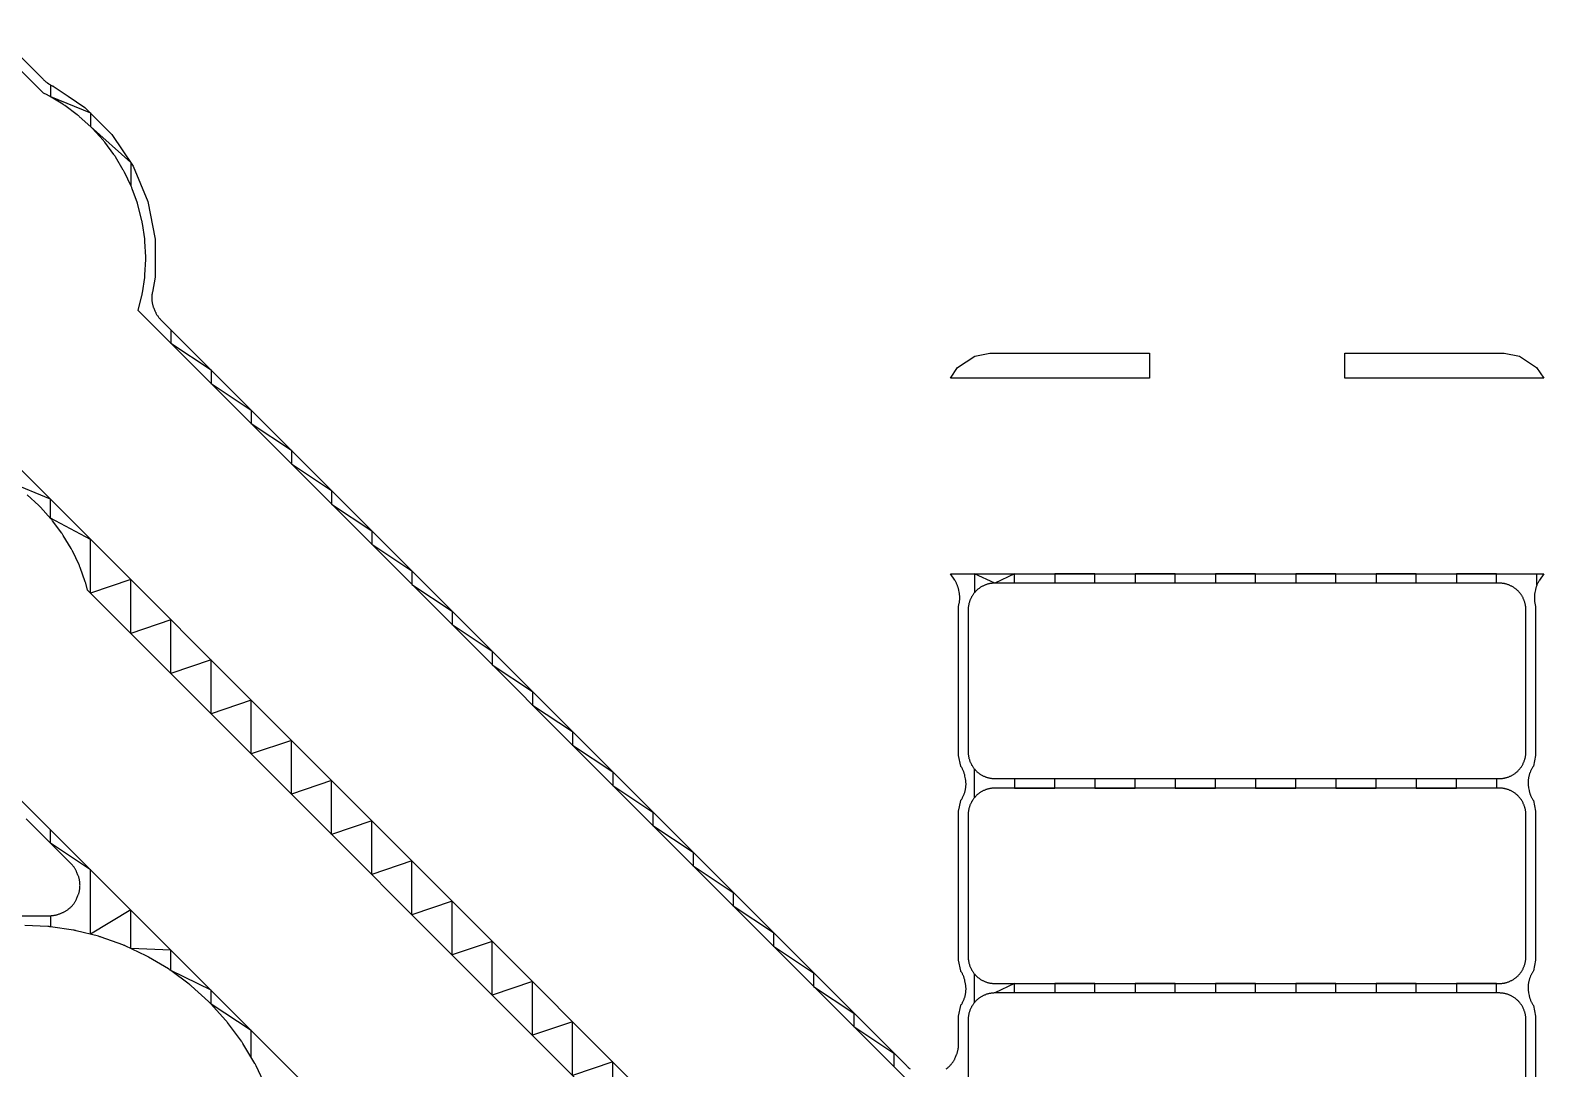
# Model space of a CAD drawing. Header units: metres. Extents: x 141.4 to 191.3, y -114.8 to -61.9.
# Drawn here: x 167.848 to 172.652, y -76.903 to -73.609 of the extents above; entities that cross this region are included whole.
import ezdxf

# ---------------------------------------------------------------- set-up
doc = ezdxf.new("R2010")
doc.units = ezdxf.units.M

msp = doc.modelspace()

# ---------------------------------------------------------------- linework, layer by layer
for points in [[(170.6533, -76.9609), (168.1906, -74.4982), (168.1907, -74.4979), (168.2026, -74.4502), (168.2031, -74.4482), (168.2035, -74.4462), (168.2039, -74.4441), (168.2042, -74.4421), (168.2115, -74.3935), (168.2117, -74.3914), (168.212, -74.3894), (168.2121, -74.3873), (168.2123, -74.3852), (168.2147, -74.3362), (168.2148, -74.3341), (168.2148, -74.332), (168.2148, -74.3299), (168.2147, -74.3278), (168.2123, -74.2788), (168.2121, -74.2767), (168.212, -74.2746), (168.2117, -74.2726), (168.2115, -74.2705), (168.2042, -74.2219), (168.2039, -74.2199), (168.2035, -74.2178), (168.2031, -74.2158), (168.2026, -74.2138), (168.1907, -74.1661), (168.1902, -74.1641), (168.1896, -74.1621), (168.1889, -74.1601), (168.1883, -74.1581), (168.1717, -74.1119), (168.171, -74.11), (168.1702, -74.108), (168.1694, -74.1061), (168.1685, -74.1042), (168.1476, -74.0598), (168.1466, -74.058), (168.1457, -74.0561), (168.1447, -74.0543), (168.1436, -74.0525), (168.1184, -74.0104), (168.1173, -74.0086), (168.1161, -74.0069), (168.115, -74.0051), (168.1137, -74.0034), (168.0845, -73.964), (168.0832, -73.9624), (168.0819, -73.9607), (168.0806, -73.9591), (168.0792, -73.9576), (168.0462, -73.9212), (168.0448, -73.9197), (168.0434, -73.9182), (168.0419, -73.9167), (168.0403, -73.9153), (168.004, -73.8823), (168.0024, -73.8809), (168.0008, -73.8796), (167.9992, -73.8783), (167.9975, -73.877), (167.9581, -73.8478), (167.9564, -73.8466), (167.9547, -73.8454), (167.9529, -73.8442), (167.9512, -73.8432), (167.909, -73.8179), (167.9072, -73.8169), (167.9054, -73.8159), (167.9036, -73.8149), (167.9017, -73.814), (167.89, -73.8084), (167.6908, -73.6093)], [(167.7609, -73.6366), (167.8901, -73.7658), (167.8916, -73.7672), (167.8931, -73.7686), (167.8947, -73.77), (167.8963, -73.7714), (167.8979, -73.7727), (167.8995, -73.7739), (167.9012, -73.7751), (167.903, -73.7763), (167.9067, -73.7788), (167.9084, -73.78), (167.9102, -73.7811), (167.912, -73.7821), (167.9138, -73.7831), (167.9157, -73.7841), (167.9176, -73.785), (167.9195, -73.7858), (167.9211, -73.7865), (167.9688, -73.8184), (168.0219, -73.8539), (168.1076, -73.9396), (168.175, -74.0405), (168.2214, -74.1525), (168.245, -74.2714), (168.245, -74.3926), (168.2357, -74.4396), (168.2353, -74.4417), (168.235, -74.4437), (168.2347, -74.4458), (168.2345, -74.4479), (168.2342, -74.4501), (168.2341, -74.4522), (168.2339, -74.4543), (168.2339, -74.4564), (168.2338, -74.4584), (168.2339, -74.4605), (168.2339, -74.4626), (168.2341, -74.4647), (168.2342, -74.4668), (168.2345, -74.4689), (168.2347, -74.4709), (168.2351, -74.473), (168.2355, -74.475), (168.2359, -74.4771), (168.2364, -74.4791), (168.2369, -74.4811), (168.2375, -74.4831), (168.2381, -74.4851), (168.2388, -74.4871), (168.2395, -74.489), (168.2403, -74.491), (168.2437, -74.4991), (168.2445, -74.501), (168.2454, -74.5029), (168.2463, -74.5048), (168.2472, -74.5066), (168.2482, -74.5085), (168.2493, -74.5103), (168.2504, -74.5121), (168.2515, -74.5138), (168.2527, -74.5155), (168.2539, -74.5172), (168.2552, -74.5189), (168.2565, -74.5205), (168.2578, -74.5221), (168.2592, -74.5237), (168.2606, -74.5252), (168.2621, -74.5267), (170.6298, -76.8944), (170.6313, -76.8958), (170.6328, -76.8972), (170.6343, -76.8986), (170.6359, -76.9), (170.6376, -76.9013), (170.6392, -76.9025), (170.6409, -76.9037)], [(167.912, -73.7821), (167.912, -73.8197), (168.0395, -73.8716), (168.0395, -73.9146), (168.167, -74.0286), (168.167, -74.1011)], [(168.2945, -74.5591), (168.2945, -74.6021), (168.422, -74.6866), (168.422, -74.7296), (168.5495, -74.8141), (168.5495, -74.8571), (168.677, -74.9416), (168.677, -74.9846), (168.8045, -75.0691), (168.8045, -75.1121), (168.932, -75.1966), (168.932, -75.2396), (169.0595, -75.3241), (169.0595, -75.3671), (169.187, -75.4516), (169.187, -75.4946), (169.3145, -75.5791), (169.3145, -75.6221), (169.442, -75.7066), (169.442, -75.7496), (169.5695, -75.8341), (169.5695, -75.8771), (169.697, -75.9616), (169.697, -76.0046), (169.8245, -76.0891), (169.8245, -76.1321), (169.952, -76.2166), (169.952, -76.2596), (170.0795, -76.3441), (170.0795, -76.3871), (170.207, -76.4716), (170.207, -76.5146), (170.3345, -76.5991), (170.3345, -76.6421), (170.462, -76.7266), (170.462, -76.7696), (170.5895, -76.8541), (170.5895, -76.8971)], [(170.7684, -74.7129), (170.791, -74.679), (170.8456, -74.6426), (170.8937, -74.633), (171.4, -74.633), (171.4, -74.7129), (170.7684, -74.7129)], [(172.02, -74.7129), (172.02, -74.633), (172.5263, -74.633), (172.5744, -74.6426), (172.629, -74.679), (172.6516, -74.7129), (172.02, -74.7129)], [(167.7243, -74.909), (170.1239, -77.3086)], [(169.697, -77.0523), (169.697, -76.8817), (169.5695, -76.9248), (169.5695, -76.7542), (169.442, -76.7973), (169.442, -76.6267), (169.3145, -76.6698), (169.3145, -76.4992), (169.187, -76.5423), (169.187, -76.3717), (169.0595, -76.4148), (169.0595, -76.2442), (168.932, -76.2873), (168.932, -76.1167), (168.8045, -76.1598), (168.8045, -75.9892), (168.677, -76.0323), (168.677, -75.8617), (168.5495, -75.9048), (168.5495, -75.7342), (168.422, -75.7773), (168.422, -75.6067), (168.2945, -75.6498), (168.2945, -75.4792), (168.167, -75.5223), (168.167, -75.3517), (168.0395, -75.3948), (168.0395, -75.2242), (167.912, -75.1565), (167.912, -75.0967), (167.7845, -75.0434)], [(169.8913, -77.2465), (168.0299, -75.3851), (168.0254, -75.3671), (168.0249, -75.3651), (168.0243, -75.3631), (168.0236, -75.3611), (168.023, -75.3591), (168.0064, -75.3129), (168.0057, -75.311), (168.0049, -75.309), (168.0041, -75.3071), (168.0032, -75.3052), (167.9822, -75.2608), (167.9813, -75.259), (167.9804, -75.2571), (167.9794, -75.2553), (167.9783, -75.2535), (167.9531, -75.2114), (167.952, -75.2096), (167.9508, -75.2079), (167.9497, -75.2061), (167.9484, -75.2044), (167.9192, -75.165), (167.9179, -75.1634), (167.9166, -75.1617), (167.9153, -75.1601), (167.9139, -75.1586), (167.8809, -75.1222), (167.8795, -75.1207), (167.8781, -75.1192), (167.8766, -75.1177), (167.875, -75.1163), (167.8387, -75.0833)], [(170.7551, -76.9037), (170.7568, -76.9025), (170.7584, -76.9013), (170.7601, -76.9), (170.7617, -76.8986), (170.7632, -76.8972), (170.7647, -76.8958), (170.7662, -76.8944), (170.7677, -76.8929), (170.7691, -76.8913), (170.7705, -76.8898), (170.7718, -76.8882), (170.7731, -76.8865), (170.7744, -76.8849), (170.7756, -76.8832), (170.7768, -76.8815), (170.7779, -76.8797), (170.779, -76.878), (170.7801, -76.8761), (170.7811, -76.8743), (170.7821, -76.8725), (170.783, -76.8706), (170.7838, -76.8687), (170.7847, -76.8668), (170.788, -76.8586), (170.7888, -76.8567), (170.7895, -76.8548), (170.7902, -76.8528), (170.7908, -76.8508), (170.7914, -76.8488), (170.792, -76.8468), (170.7924, -76.8447), (170.7929, -76.8427), (170.7932, -76.8407), (170.7936, -76.8386), (170.7939, -76.8365), (170.7941, -76.8345), (170.7943, -76.8324), (170.7944, -76.8303), (170.7945, -76.8282), (170.7945, -76.8261), (170.7945, -76.7366), (170.8012, -76.7029), (170.8021, -76.7016), (170.8032, -76.6999), (170.8043, -76.6981), (170.8054, -76.6963), (170.8064, -76.6945), (170.8073, -76.6926), (170.8082, -76.6907), (170.8091, -76.6888), (170.8099, -76.6869), (170.8117, -76.6828), (170.8124, -76.6808), (170.8132, -76.6789), (170.8138, -76.6769), (170.8145, -76.6749), (170.815, -76.6729), (170.8156, -76.6709), (170.8161, -76.6689), (170.8165, -76.6668), (170.8169, -76.6648), (170.8172, -76.6627), (170.8175, -76.6607), (170.8177, -76.6586), (170.8179, -76.6565), (170.818, -76.6544), (170.8181, -76.6523), (170.8181, -76.6502), (170.8181, -76.6482), (170.818, -76.6461), (170.8179, -76.644), (170.8177, -76.6419), (170.8175, -76.6398), (170.8172, -76.6378), (170.8169, -76.6357), (170.8165, -76.6337), (170.8148, -76.625), (170.8143, -76.623), (170.8139, -76.621), (170.8133, -76.6189), (170.8127, -76.6169), (170.8121, -76.615), (170.8114, -76.613), (170.8107, -76.611), (170.8099, -76.6091), (170.8091, -76.6072), (170.8082, -76.6053), (170.8073, -76.6034), (170.8064, -76.6015), (170.8054, -76.5997), (170.8043, -76.5979), (170.8032, -76.5961), (170.8021, -76.5944), (170.8012, -76.5931), (170.7945, -76.5594), (170.7945, -76.0866), (170.7974, -76.0722), (170.8012, -76.0529), (170.8021, -76.0516), (170.8032, -76.0499), (170.8043, -76.0481), (170.8054, -76.0463), (170.8064, -76.0445), (170.8073, -76.0426), (170.8082, -76.0407), (170.8091, -76.0388), (170.8099, -76.0369), (170.8117, -76.0328), (170.8124, -76.0308), (170.8132, -76.0289), (170.8138, -76.0269), (170.8145, -76.0249), (170.815, -76.0229), (170.8156, -76.0209), (170.8161, -76.0189), (170.8165, -76.0168), (170.8169, -76.0148), (170.8172, -76.0127), (170.8175, -76.0107), (170.8177, -76.0086), (170.8179, -76.0065), (170.818, -76.0044), (170.8181, -76.0023), (170.8181, -76.0002), (170.8181, -75.9982), (170.818, -75.9961), (170.8179, -75.994), (170.8177, -75.9919), (170.8175, -75.9898), (170.8172, -75.9878), (170.8169, -75.9857), (170.8165, -75.9837), (170.8148, -75.975), (170.8143, -75.973), (170.8139, -75.971), (170.8133, -75.9689), (170.8127, -75.9669), (170.8121, -75.965), (170.8114, -75.963), (170.8107, -75.961), (170.8099, -75.9591), (170.8091, -75.9572), (170.8082, -75.9553), (170.8073, -75.9534), (170.8064, -75.9515), (170.8054, -75.9497), (170.8043, -75.9479), (170.8032, -75.9461), (170.8021, -75.9444), (170.8012, -75.9431), (170.7945, -75.9094), (170.7945, -75.4366), (170.7966, -75.4261), (170.797, -75.4241), (170.7973, -75.422), (170.7976, -75.4199), (170.7978, -75.4179), (170.798, -75.4158), (170.7981, -75.4137), (170.7982, -75.4116), (170.7982, -75.4095), (170.7982, -75.4075), (170.7981, -75.4054), (170.798, -75.4033), (170.7978, -75.4012), (170.7976, -75.3991), (170.7973, -75.3971), (170.797, -75.395), (170.7966, -75.393), (170.7949, -75.3843), (170.7944, -75.3823), (170.794, -75.3803), (170.7934, -75.3782), (170.7928, -75.3762), (170.7922, -75.3743), (170.7915, -75.3723), (170.7908, -75.3703), (170.79, -75.3684), (170.7892, -75.3665), (170.7883, -75.3646), (170.7874, -75.3627), (170.7865, -75.3608), (170.7855, -75.359), (170.7844, -75.3572), (170.7833, -75.3554), (170.7822, -75.3537), (170.7684, -75.3331), (172.6516, -75.3331), (172.6378, -75.3537), (172.6367, -75.3554), (172.6356, -75.3572), (172.6345, -75.359), (172.6335, -75.3608), (172.6326, -75.3627), (172.6317, -75.3646), (172.6308, -75.3665), (172.63, -75.3684), (172.6292, -75.3703), (172.6285, -75.3723), (172.6278, -75.3743), (172.6272, -75.3762), (172.6266, -75.3782), (172.626, -75.3803), (172.6256, -75.3823), (172.6251, -75.3843), (172.6234, -75.393), (172.623, -75.395), (172.6227, -75.3971), (172.6224, -75.3991), (172.6222, -75.4012), (172.622, -75.4033), (172.6219, -75.4054), (172.6218, -75.4075), (172.6218, -75.4095), (172.6218, -75.4116), (172.6219, -75.4137), (172.622, -75.4158), (172.6222, -75.4179), (172.6224, -75.42), (172.6227, -75.422), (172.623, -75.4241), (172.6234, -75.4261), (172.6255, -75.4366), (172.6255, -75.9094), (172.6188, -75.9431), (172.6179, -75.9444), (172.6168, -75.9461), (172.6157, -75.9479), (172.6146, -75.9497), (172.6136, -75.9516), (172.6127, -75.9534), (172.6117, -75.9553), (172.6109, -75.9572), (172.6101, -75.9591), (172.6083, -75.9632), (172.6076, -75.9652), (172.6068, -75.9671), (172.6062, -75.9691), (172.6055, -75.9711), (172.6049, -75.9731), (172.6044, -75.9751), (172.6039, -75.9771), (172.6035, -75.9792), (172.6031, -75.9812), (172.6028, -75.9833), (172.6025, -75.9854), (172.6023, -75.9874), (172.6021, -75.9895), (172.602, -75.9916), (172.6019, -75.9937), (172.6019, -75.9958), (172.6019, -75.9978), (172.602, -75.9999), (172.6021, -76.002), (172.6023, -76.0041), (172.6025, -76.0062), (172.6028, -76.0082), (172.6031, -76.0103), (172.6035, -76.0123), (172.6052, -76.021), (172.6057, -76.023), (172.6061, -76.025), (172.6067, -76.0271), (172.6072, -76.0291), (172.6079, -76.031), (172.6086, -76.033), (172.6093, -76.035), (172.6101, -76.0369), (172.6109, -76.0388), (172.6117, -76.0407), (172.6127, -76.0426), (172.6136, -76.0445), (172.6146, -76.0463), (172.6157, -76.0481), (172.6168, -76.0499), (172.6179, -76.0516), (172.6188, -76.0529), (172.6255, -76.0866), (172.6255, -76.5594), (172.6188, -76.5931), (172.6179, -76.5944), (172.6168, -76.5961), (172.6157, -76.5979), (172.6146, -76.5997), (172.6136, -76.6016), (172.6127, -76.6034), (172.6117, -76.6053), (172.6109, -76.6072), (172.6101, -76.6091), (172.6083, -76.6132), (172.6076, -76.6152), (172.6068, -76.6171), (172.6062, -76.6191), (172.6055, -76.6211), (172.6049, -76.6231), (172.6044, -76.6251), (172.6039, -76.6271), (172.6035, -76.6292), (172.6031, -76.6312), (172.6028, -76.6333), (172.6025, -76.6354), (172.6023, -76.6374), (172.6021, -76.6395), (172.602, -76.6416), (172.6019, -76.6437), (172.6019, -76.6458), (172.6019, -76.6478), (172.602, -76.6499), (172.6021, -76.652), (172.6023, -76.6541), (172.6025, -76.6562), (172.6028, -76.6582), (172.6031, -76.6603), (172.6035, -76.6623), (172.6052, -76.671), (172.6057, -76.673), (172.6061, -76.675), (172.6067, -76.6771), (172.6072, -76.6791), (172.6079, -76.681), (172.6086, -76.683), (172.6093, -76.685), (172.6101, -76.6869), (172.6109, -76.6888), (172.6117, -76.6907), (172.6127, -76.6926), (172.6136, -76.6945), (172.6146, -76.6963), (172.6157, -76.6981), (172.6168, -76.6999), (172.6179, -76.7016), (172.6188, -76.7029), (172.6255, -76.7366), (172.6255, -77.2094)], [(172.502, -75.363), (172.502, -75.3331), (172.3745, -75.3331), (172.3745, -75.363), (172.247, -75.363), (172.247, -75.3331), (172.1195, -75.3331), (172.1195, -75.363), (171.992, -75.363), (171.992, -75.3331), (171.8645, -75.3331), (171.8645, -75.363), (171.737, -75.363), (171.737, -75.3331), (171.6095, -75.3331), (171.6095, -75.363), (171.482, -75.363), (171.482, -75.3331), (171.3545, -75.3331), (171.3545, -75.363), (171.227, -75.363), (171.227, -75.3331), (171.0995, -75.3331), (171.0995, -75.363), (170.972, -75.363), (170.972, -75.3331), (170.91, -75.363), (170.9079, -75.363), (170.9058, -75.3631), (170.9037, -75.3632), (170.9017, -75.3634), (170.8996, -75.3636), (170.8975, -75.3639), (170.8955, -75.3643), (170.8934, -75.3646), (170.8914, -75.3651), (170.8893, -75.3655), (170.8873, -75.3661), (170.8853, -75.3667), (170.8833, -75.3673), (170.8814, -75.368), (170.8794, -75.3687), (170.8775, -75.3695), (170.8756, -75.3703), (170.8737, -75.3712), (170.8718, -75.3721), (170.8699, -75.373), (170.8681, -75.374), (170.8663, -75.3751), (170.8645, -75.3762), (170.8628, -75.3773), (170.8611, -75.3785), (170.8594, -75.3797), (170.8577, -75.381), (170.8561, -75.3823), (170.8545, -75.3836), (170.8529, -75.385), (170.8514, -75.3864), (170.8499, -75.3879), (170.8484, -75.3894), (170.847, -75.3909), (170.8456, -75.3925), (170.8443, -75.3941), (170.843, -75.3957), (170.8417, -75.3974), (170.8405, -75.3991), (170.8393, -75.4008), (170.8382, -75.4025), (170.8371, -75.4043), (170.836, -75.4061), (170.835, -75.4079), (170.8341, -75.4098), (170.8332, -75.4117), (170.8323, -75.4136), (170.8315, -75.4155), (170.8307, -75.4174), (170.83, -75.4194), (170.8293, -75.4213), (170.8287, -75.4233), (170.8281, -75.4253), (170.8275, -75.4273), (170.8271, -75.4294), (170.8266, -75.4314), (170.8263, -75.4335), (170.8259, -75.4355), (170.8256, -75.4376), (170.8254, -75.4397), (170.8252, -75.4417), (170.8251, -75.4438), (170.825, -75.4459), (170.825, -75.448), (170.825, -75.898), (170.825, -75.9001), (170.8251, -75.9022), (170.8252, -75.9043), (170.8254, -75.9063), (170.8256, -75.9084), (170.8259, -75.9105), (170.8263, -75.9125), (170.8266, -75.9146), (170.8271, -75.9166), (170.8275, -75.9187), (170.8281, -75.9207), (170.8287, -75.9227), (170.8293, -75.9247), (170.83, -75.9266), (170.8307, -75.9286), (170.8315, -75.9305), (170.8323, -75.9324), (170.8332, -75.9343), (170.8341, -75.9362), (170.835, -75.9381), (170.836, -75.9399), (170.8371, -75.9417), (170.8382, -75.9435), (170.8393, -75.9452), (170.8405, -75.9469), (170.8417, -75.9486), (170.843, -75.9503), (170.8443, -75.9519), (170.8456, -75.9535), (170.847, -75.9551), (170.8484, -75.9566), (170.8499, -75.9581), (170.8514, -75.9596), (170.8529, -75.961), (170.8545, -75.9624), (170.8561, -75.9637), (170.8577, -75.965), (170.8594, -75.9663), (170.8611, -75.9675), (170.8628, -75.9687), (170.8645, -75.9698), (170.8663, -75.9709), (170.8681, -75.972), (170.8699, -75.973), (170.8718, -75.9739), (170.8737, -75.9748), (170.8756, -75.9757), (170.8775, -75.9765), (170.8794, -75.9773), (170.8814, -75.978), (170.8833, -75.9787), (170.8853, -75.9793), (170.8873, -75.9799), (170.8893, -75.9805), (170.8914, -75.9809), (170.8934, -75.9814), (170.8955, -75.9817), (170.8975, -75.9821), (170.8996, -75.9824), (170.9017, -75.9826), (170.9037, -75.9828), (170.9058, -75.9829), (170.9079, -75.983), (170.91, -75.983), (172.51, -75.983), (172.5121, -75.983), (172.5142, -75.9829), (172.5163, -75.9828), (172.5183, -75.9826), (172.5204, -75.9824), (172.5225, -75.9821), (172.5245, -75.9817), (172.5266, -75.9814), (172.5286, -75.9809), (172.5307, -75.9805), (172.5327, -75.9799), (172.5347, -75.9793), (172.5367, -75.9787), (172.5386, -75.978), (172.5406, -75.9773), (172.5425, -75.9765), (172.5444, -75.9757), (172.5463, -75.9748), (172.5482, -75.9739), (172.5501, -75.973), (172.5519, -75.972), (172.5537, -75.9709), (172.5555, -75.9698), (172.5572, -75.9687), (172.5589, -75.9675), (172.5606, -75.9663), (172.5623, -75.965), (172.5639, -75.9637), (172.5655, -75.9624), (172.5671, -75.961), (172.5686, -75.9596), (172.5701, -75.9581), (172.5716, -75.9566), (172.573, -75.9551), (172.5744, -75.9535), (172.5757, -75.9519), (172.577, -75.9503), (172.5783, -75.9486), (172.5795, -75.9469), (172.5807, -75.9452), (172.5818, -75.9435), (172.5829, -75.9417), (172.584, -75.9399), (172.585, -75.9381), (172.5859, -75.9362), (172.5868, -75.9343), (172.5877, -75.9324), (172.5885, -75.9305), (172.5893, -75.9286), (172.59, -75.9266), (172.5907, -75.9247), (172.5913, -75.9227), (172.5919, -75.9207), (172.5925, -75.9187), (172.5929, -75.9166), (172.5934, -75.9146), (172.5937, -75.9125), (172.5941, -75.9105), (172.5944, -75.9084), (172.5946, -75.9063), (172.5948, -75.9043), (172.5949, -75.9022), (172.595, -75.9001), (172.595, -75.898), (172.595, -75.448), (172.595, -75.4459), (172.5949, -75.4438), (172.5948, -75.4417), (172.5946, -75.4397), (172.5944, -75.4376), (172.5941, -75.4355), (172.5937, -75.4335), (172.5934, -75.4314), (172.5929, -75.4294), (172.5925, -75.4273), (172.5919, -75.4253), (172.5913, -75.4233), (172.5907, -75.4213), (172.59, -75.4194), (172.5893, -75.4174), (172.5885, -75.4155), (172.5877, -75.4136), (172.5868, -75.4117), (172.5859, -75.4098), (172.585, -75.4079), (172.584, -75.4061), (172.5829, -75.4043), (172.5818, -75.4025), (172.5807, -75.4008), (172.5795, -75.3991), (172.5783, -75.3974), (172.577, -75.3957), (172.5757, -75.3941), (172.5744, -75.3925), (172.573, -75.3909), (172.5716, -75.3894), (172.5701, -75.3879), (172.5686, -75.3864), (172.5671, -75.385), (172.5655, -75.3836), (172.5639, -75.3823), (172.5623, -75.381), (172.5606, -75.3797), (172.5589, -75.3785), (172.5572, -75.3773), (172.5555, -75.3762), (172.5537, -75.3751), (172.5519, -75.374), (172.5501, -75.373), (172.5482, -75.3721), (172.5463, -75.3712), (172.5444, -75.3703), (172.5425, -75.3695), (172.5406, -75.3687), (172.5386, -75.368), (172.5367, -75.3673), (172.5347, -75.3667), (172.5327, -75.3661), (172.5307, -75.3655), (172.5286, -75.3651), (172.5266, -75.3646), (172.5245, -75.3643), (172.5225, -75.3639), (172.5204, -75.3636), (172.5183, -75.3634), (172.5163, -75.3632), (172.5142, -75.3631), (172.5121, -75.363), (172.51, -75.363), (170.91, -75.363), (170.8445, -75.3331), (170.8445, -75.3938)], [(172.6295, -75.3694), (172.6295, -75.3331)], [(170.8445, -76.0438), (170.8445, -75.9522)], [(170.972, -75.983), (170.972, -76.013), (171.0995, -76.013), (171.0995, -75.983), (171.227, -75.983), (171.227, -76.013), (171.3545, -76.013), (171.3545, -75.983), (171.482, -75.983), (171.482, -76.013), (171.6095, -76.013), (171.6095, -75.983), (171.737, -75.983), (171.737, -76.013), (171.8645, -76.013), (171.8645, -75.983), (171.992, -75.983), (171.992, -76.013), (172.1195, -76.013), (172.1195, -75.983), (172.247, -75.983), (172.247, -76.013), (172.3745, -76.013), (172.3745, -75.983), (172.502, -75.983), (172.502, -76.013)], [(167.7881, -76.0204), (169.3619, -77.5942)], [(170.825, -76.548), (170.825, -76.5501), (170.8251, -76.5522), (170.8252, -76.5543), (170.8254, -76.5563), (170.8256, -76.5584), (170.8259, -76.5605), (170.8263, -76.5625), (170.8266, -76.5646), (170.8271, -76.5666), (170.8275, -76.5687), (170.8281, -76.5707), (170.8287, -76.5727), (170.8293, -76.5747), (170.83, -76.5766), (170.8307, -76.5786), (170.8315, -76.5805), (170.8323, -76.5824), (170.8332, -76.5843), (170.8341, -76.5862), (170.835, -76.5881), (170.836, -76.5899), (170.8371, -76.5917), (170.8382, -76.5935), (170.8393, -76.5952), (170.8405, -76.5969), (170.8417, -76.5986), (170.843, -76.6003), (170.8443, -76.6019), (170.8456, -76.6035), (170.847, -76.6051), (170.8484, -76.6066), (170.8499, -76.6081), (170.8514, -76.6096), (170.8529, -76.611), (170.8545, -76.6124), (170.8561, -76.6137), (170.8577, -76.615), (170.8594, -76.6163), (170.8611, -76.6175), (170.8628, -76.6187), (170.8645, -76.6198), (170.8663, -76.6209), (170.8681, -76.622), (170.8699, -76.623), (170.8718, -76.6239), (170.8737, -76.6248), (170.8756, -76.6257), (170.8775, -76.6265), (170.8794, -76.6273), (170.8814, -76.628), (170.8833, -76.6287), (170.8853, -76.6293), (170.8873, -76.6299), (170.8893, -76.6305), (170.8914, -76.6309), (170.8934, -76.6314), (170.8955, -76.6317), (170.8975, -76.6321), (170.8996, -76.6324), (170.9017, -76.6326), (170.9037, -76.6328), (170.9058, -76.6329), (170.9079, -76.633), (170.91, -76.633), (172.51, -76.633), (172.5121, -76.633), (172.5142, -76.6329), (172.5163, -76.6328), (172.5183, -76.6326), (172.5204, -76.6324), (172.5225, -76.6321), (172.5245, -76.6317), (172.5266, -76.6314), (172.5286, -76.6309), (172.5307, -76.6305), (172.5327, -76.6299), (172.5347, -76.6293), (172.5367, -76.6287), (172.5386, -76.628), (172.5406, -76.6273), (172.5425, -76.6265), (172.5444, -76.6257), (172.5463, -76.6248), (172.5482, -76.6239), (172.5501, -76.623), (172.5519, -76.622), (172.5537, -76.6209), (172.5555, -76.6198), (172.5572, -76.6187), (172.5589, -76.6175), (172.5606, -76.6163), (172.5623, -76.615), (172.5639, -76.6137), (172.5655, -76.6124), (172.5671, -76.611), (172.5686, -76.6096), (172.5701, -76.6081), (172.5716, -76.6066), (172.573, -76.6051), (172.5744, -76.6035), (172.5757, -76.6019), (172.577, -76.6003), (172.5783, -76.5986), (172.5795, -76.5969), (172.5807, -76.5952), (172.5818, -76.5935), (172.5829, -76.5917), (172.584, -76.5899), (172.585, -76.5881), (172.5859, -76.5862), (172.5868, -76.5843), (172.5877, -76.5824), (172.5885, -76.5805), (172.5893, -76.5786), (172.59, -76.5766), (172.5907, -76.5747), (172.5913, -76.5727), (172.5919, -76.5707), (172.5925, -76.5687), (172.5929, -76.5666), (172.5934, -76.5646), (172.5937, -76.5625), (172.5941, -76.5605), (172.5944, -76.5584), (172.5946, -76.5563), (172.5948, -76.5543), (172.5949, -76.5522), (172.595, -76.5501), (172.595, -76.548), (172.595, -76.098), (172.595, -76.0959), (172.5949, -76.0938), (172.5948, -76.0917), (172.5946, -76.0897), (172.5944, -76.0876), (172.5941, -76.0855), (172.5937, -76.0835), (172.5934, -76.0814), (172.5929, -76.0794), (172.5925, -76.0773), (172.5919, -76.0753), (172.5913, -76.0733), (172.5907, -76.0713), (172.59, -76.0694), (172.5893, -76.0674), (172.5885, -76.0655), (172.5877, -76.0636), (172.5868, -76.0617), (172.5859, -76.0598), (172.585, -76.0579), (172.584, -76.0561), (172.5829, -76.0543), (172.5818, -76.0525), (172.5807, -76.0508), (172.5795, -76.0491), (172.5783, -76.0474), (172.577, -76.0457), (172.5757, -76.0441), (172.5744, -76.0425), (172.573, -76.0409), (172.5716, -76.0394), (172.5701, -76.0379), (172.5686, -76.0364), (172.5671, -76.035), (172.5655, -76.0336), (172.5639, -76.0323), (172.5623, -76.031), (172.5606, -76.0297), (172.5589, -76.0285), (172.5572, -76.0273), (172.5555, -76.0262), (172.5537, -76.0251), (172.5519, -76.024), (172.5501, -76.023), (172.5482, -76.0221), (172.5463, -76.0212), (172.5444, -76.0203), (172.5425, -76.0195), (172.5406, -76.0187), (172.5386, -76.018), (172.5367, -76.0173), (172.5347, -76.0167), (172.5327, -76.0161), (172.5307, -76.0155), (172.5286, -76.0151), (172.5266, -76.0146), (172.5245, -76.0143), (172.5225, -76.0139), (172.5204, -76.0136), (172.5183, -76.0134), (172.5163, -76.0132), (172.5142, -76.0131), (172.5121, -76.013), (172.51, -76.013), (170.91, -76.013), (170.9079, -76.013), (170.9058, -76.0131), (170.9037, -76.0132), (170.9017, -76.0134), (170.8996, -76.0136), (170.8975, -76.0139), (170.8955, -76.0143), (170.8934, -76.0146), (170.8914, -76.0151), (170.8893, -76.0155), (170.8873, -76.0161), (170.8853, -76.0167), (170.8833, -76.0173), (170.8814, -76.018), (170.8794, -76.0187), (170.8775, -76.0195), (170.8756, -76.0203), (170.8737, -76.0212), (170.8718, -76.0221), (170.8699, -76.023), (170.8681, -76.024), (170.8663, -76.0251), (170.8645, -76.0262), (170.8628, -76.0273), (170.8611, -76.0285), (170.8594, -76.0297), (170.8577, -76.031), (170.8561, -76.0323), (170.8545, -76.0336), (170.8529, -76.035), (170.8514, -76.0364), (170.8499, -76.0379), (170.8484, -76.0394), (170.847, -76.0409), (170.8456, -76.0425), (170.8443, -76.0441), (170.843, -76.0457), (170.8417, -76.0474), (170.8405, -76.0491), (170.8393, -76.0508), (170.8382, -76.0525), (170.8371, -76.0543), (170.836, -76.0561), (170.835, -76.0579), (170.8341, -76.0598), (170.8332, -76.0617), (170.8323, -76.0636), (170.8315, -76.0655), (170.8307, -76.0674), (170.83, -76.0694), (170.8293, -76.0713), (170.8287, -76.0733), (170.8281, -76.0753), (170.8275, -76.0773), (170.8271, -76.0794), (170.8266, -76.0814), (170.8263, -76.0835), (170.8259, -76.0855), (170.8256, -76.0876), (170.8254, -76.0897), (170.8252, -76.0917), (170.8251, -76.0938), (170.825, -76.0959), (170.825, -76.098), (170.825, -76.548)], [(167.7413, -76.4179), (167.9097, -76.4179), (167.9117, -76.4179), (167.9138, -76.4178), (167.9159, -76.4177), (167.918, -76.4175), (167.9201, -76.4173), (167.9221, -76.417), (167.9242, -76.4167), (167.9262, -76.4163), (167.9283, -76.4159), (167.9303, -76.4154), (167.9323, -76.4149), (167.9343, -76.4143), (167.9363, -76.4137), (167.9383, -76.413), (167.9402, -76.4123), (167.9422, -76.4115), (167.9503, -76.4081), (167.9522, -76.4073), (167.9541, -76.4064), (167.956, -76.4055), (167.9579, -76.4045), (167.9597, -76.4035), (167.9615, -76.4025), (167.9633, -76.4014), (167.965, -76.4003), (167.9667, -76.3991), (167.9684, -76.3979), (167.9701, -76.3966), (167.9717, -76.3953), (167.9733, -76.3939), (167.9749, -76.3926), (167.9764, -76.3911), (167.9779, -76.3897), (167.9794, -76.3882), (167.9808, -76.3867), (167.9822, -76.3851), (167.9835, -76.3835), (167.9848, -76.3819), (167.9861, -76.3802), (167.9873, -76.3785), (167.9885, -76.3768), (167.9896, -76.3751), (167.9907, -76.3733), (167.9917, -76.3715), (167.9928, -76.3696), (167.9937, -76.3678), (167.9946, -76.3659), (167.9955, -76.364), (167.9963, -76.3621), (167.9997, -76.354), (168.0005, -76.352), (168.0012, -76.3501), (168.0019, -76.3481), (168.0025, -76.3461), (168.0031, -76.3441), (168.0036, -76.3421), (168.0041, -76.3401), (168.0045, -76.338), (168.0049, -76.336), (168.0052, -76.3339), (168.0055, -76.3318), (168.0057, -76.3298), (168.0059, -76.3277), (168.0061, -76.3256), (168.0061, -76.3235), (168.0062, -76.3214), (168.0061, -76.3194), (168.0061, -76.3173), (168.0059, -76.3152), (168.0057, -76.3131), (168.0055, -76.311), (168.0052, -76.309), (168.0049, -76.3069), (168.0045, -76.3049), (168.0041, -76.3028), (168.0036, -76.3008), (168.0031, -76.2988), (168.0025, -76.2968), (168.0019, -76.2948), (168.0012, -76.2928), (168.0005, -76.2909), (167.9997, -76.2889), (167.9963, -76.2808), (167.9955, -76.2789), (167.9946, -76.277), (167.9937, -76.2751), (167.9928, -76.2732), (167.9917, -76.2714), (167.9907, -76.2696), (167.9896, -76.2678), (167.9885, -76.2661), (167.9873, -76.2644), (167.9861, -76.2627), (167.9848, -76.261), (167.9835, -76.2594), (167.9822, -76.2578), (167.9808, -76.2562), (167.9794, -76.2547), (167.9779, -76.2532), (167.8349, -76.1102)], [(168.5495, -76.8673), (168.5495, -76.7819), (168.422, -76.6984), (168.422, -76.6544), (168.2945, -76.5921), (168.2945, -76.5269), (168.167, -76.5218), (168.167, -76.3994), (168.0395, -76.4769), (168.0395, -76.2719), (167.912, -76.1874), (167.912, -76.1444)], [(167.912, -76.4179), (167.912, -76.4529)], [(168.5963, -76.9601), (168.5648, -76.8936), (168.5639, -76.8917), (168.563, -76.8898), (168.562, -76.888), (168.5609, -76.8862), (168.5231, -76.8231), (168.522, -76.8213), (168.5208, -76.8195), (168.5197, -76.8178), (168.5184, -76.8161), (168.4746, -76.757), (168.4733, -76.7554), (168.472, -76.7537), (168.4707, -76.7521), (168.4693, -76.7506), (168.4199, -76.696), (168.4184, -76.6945), (168.417, -76.693), (168.4155, -76.6916), (168.414, -76.6901), (168.3594, -76.6407), (168.3579, -76.6393), (168.3563, -76.638), (168.3546, -76.6367), (168.353, -76.6354), (168.2939, -76.5916), (168.2922, -76.5903), (168.2905, -76.5892), (168.2887, -76.588), (168.2869, -76.5869), (168.2238, -76.5491), (168.222, -76.548), (168.2202, -76.547), (168.2183, -76.5461), (168.2164, -76.5452), (168.1499, -76.5137), (168.148, -76.5128), (168.1461, -76.512), (168.1442, -76.5112), (168.1422, -76.5105), (168.0729, -76.4857), (168.0729, -76.4857), (168.0711, -76.4851), (168.069, -76.4844), (168.067, -76.4838), (168.0649, -76.4833), (167.9935, -76.4654), (167.9915, -76.4649), (167.9895, -76.4645), (167.9874, -76.4641), (167.9853, -76.4638), (167.9125, -76.453), (167.9105, -76.4527), (167.9084, -76.4525), (167.9063, -76.4523), (167.9042, -76.4522), (167.8307, -76.4485)], [(170.8445, -76.6938), (170.8445, -76.6022)], [(172.502, -76.663), (172.502, -76.633), (172.3745, -76.633), (172.3745, -76.663), (172.247, -76.663), (172.247, -76.633), (172.1195, -76.633), (172.1195, -76.663), (171.992, -76.663), (171.992, -76.633), (171.8645, -76.633), (171.8645, -76.663), (171.737, -76.663), (171.737, -76.633), (171.6095, -76.633), (171.6095, -76.663), (171.482, -76.663), (171.482, -76.633), (171.3545, -76.633), (171.3545, -76.663), (171.227, -76.663), (171.227, -76.633), (171.0995, -76.633), (171.0995, -76.663), (170.972, -76.663), (170.972, -76.633), (170.91, -76.663), (170.9079, -76.663), (170.9058, -76.6631), (170.9037, -76.6632), (170.9017, -76.6634), (170.8996, -76.6636), (170.8975, -76.6639), (170.8955, -76.6643), (170.8934, -76.6646), (170.8914, -76.6651), (170.8893, -76.6655), (170.8873, -76.6661), (170.8853, -76.6667), (170.8833, -76.6673), (170.8814, -76.668), (170.8794, -76.6687), (170.8775, -76.6695), (170.8756, -76.6703), (170.8737, -76.6712), (170.8718, -76.6721), (170.8699, -76.673), (170.8681, -76.674), (170.8663, -76.6751), (170.8645, -76.6762), (170.8628, -76.6773), (170.8611, -76.6785), (170.8594, -76.6797), (170.8577, -76.681), (170.8561, -76.6823), (170.8545, -76.6836), (170.8529, -76.685), (170.8514, -76.6864), (170.8499, -76.6879), (170.8484, -76.6894), (170.847, -76.6909), (170.8456, -76.6925), (170.8443, -76.6941), (170.843, -76.6957), (170.8417, -76.6974), (170.8405, -76.6991), (170.8393, -76.7008), (170.8382, -76.7025), (170.8371, -76.7043), (170.836, -76.7061), (170.835, -76.7079), (170.8341, -76.7098), (170.8332, -76.7117), (170.8323, -76.7136), (170.8315, -76.7155), (170.8307, -76.7174), (170.83, -76.7194), (170.8293, -76.7213), (170.8287, -76.7233), (170.8281, -76.7253), (170.8275, -76.7273), (170.8271, -76.7294), (170.8266, -76.7314), (170.8263, -76.7335), (170.8259, -76.7355), (170.8256, -76.7376), (170.8254, -76.7397), (170.8252, -76.7417), (170.8251, -76.7438), (170.825, -76.7459), (170.825, -76.748), (170.825, -77.198)], [(172.595, -77.198), (172.595, -76.748), (172.595, -76.7459), (172.5949, -76.7438), (172.5948, -76.7417), (172.5946, -76.7397), (172.5944, -76.7376), (172.5941, -76.7355), (172.5937, -76.7335), (172.5934, -76.7314), (172.5929, -76.7294), (172.5925, -76.7273), (172.5919, -76.7253), (172.5913, -76.7233), (172.5907, -76.7213), (172.59, -76.7194), (172.5893, -76.7174), (172.5885, -76.7155), (172.5877, -76.7136), (172.5868, -76.7117), (172.5859, -76.7098), (172.585, -76.7079), (172.584, -76.7061), (172.5829, -76.7043), (172.5818, -76.7025), (172.5807, -76.7008), (172.5795, -76.6991), (172.5783, -76.6974), (172.577, -76.6957), (172.5757, -76.6941), (172.5744, -76.6925), (172.573, -76.6909), (172.5716, -76.6894), (172.5701, -76.6879), (172.5686, -76.6864), (172.5671, -76.685), (172.5655, -76.6836), (172.5639, -76.6823), (172.5623, -76.681), (172.5606, -76.6797), (172.5589, -76.6785), (172.5572, -76.6773), (172.5555, -76.6762), (172.5537, -76.6751), (172.5519, -76.674), (172.5501, -76.673), (172.5482, -76.6721), (172.5463, -76.6712), (172.5444, -76.6703), (172.5425, -76.6695), (172.5406, -76.6687), (172.5386, -76.668), (172.5367, -76.6673), (172.5347, -76.6667), (172.5327, -76.6661), (172.5307, -76.6655), (172.5286, -76.6651), (172.5266, -76.6646), (172.5245, -76.6643), (172.5225, -76.6639), (172.5204, -76.6636), (172.5183, -76.6634), (172.5163, -76.6632), (172.5142, -76.6631), (172.5121, -76.663), (172.51, -76.663), (170.91, -76.663)]]:
    msp.add_lwpolyline(points)

doc.saveas('drawing.dxf')
